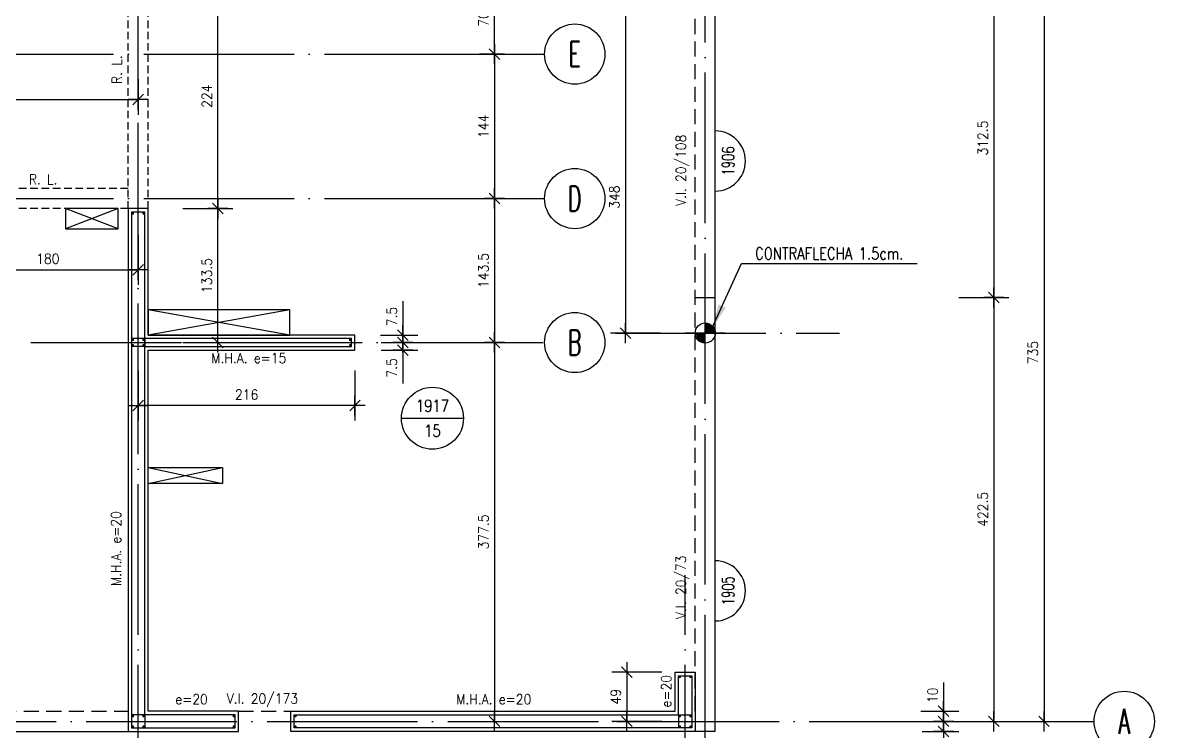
# Model space of a CAD drawing. Extents: x 2783 to 11950, y 3653 to 11429.
# Drawn here: x 6527 to 7655, y 4853 to 5559 of the extents above; entities that cross this region are included whole.
import ezdxf
from ezdxf.enums import TextEntityAlignment as Align

# ---------------------------------------------------------------- set-up
doc = ezdxf.new("R2010")
doc.units = 0
doc.header["$LTSCALE"] = 60
doc.header["$PDMODE"] = 1
for name, pattern in [('EJES', [3, 2.5, -0.25, 0, -0.25]), ('HIDDEN', [0.375, 0.25, -0.125]), ('HIDDEN2', [0.1875, 0.125, -0.0625])]:
    doc.linetypes.add(name, pattern=pattern)
doc.layers.get('0').update_dxf_attribs({"linetype": 'CONTINUOUS'})
doc.layers.get('DEFPOINTS').update_dxf_attribs({"linetype": 'CONTINUOUS'})
for name, color, linetype in [('COTAS', 3, 'CONTINUOUS'), ('CRUCES', 9, 'CONTINUOUS'), ('EJES', 1, 'EJES'), ('MALLA', 1, 'CONTINUOUS'), ('MUROS', 4, 'CONTINUOUS'), ('REFUERZOS', 3, 'HIDDEN2'), ('SHAFT', 1, 'CONTINUOUS'), ('TEXTO', 3, 'CONTINUOUS'), ('TEXTOS', 2, 'CONTINUOUS'), ('VIGAS', 2, 'CONTINUOUS')]:
    doc.layers.add(name, color=color, linetype=linetype)
doc.layers.add('RLA-LOSAS', color=3, linetype='CONTINUOUS', lineweight=9)
doc.styles.add('COTAS', font='romans.shx', dxfattribs={"width": 0.9})
doc.styles.add('ROMANS', font='romans.shx', dxfattribs={"width": 0.9, "height": 10})
doc.dimstyles.new('50', dxfattribs={"dimtxt": 10, "dimasz": 1, "dimexe": 15, "dimexo": 0, "dimgap": 6, "dimtad": 1, "dimdec": 8, "dimdsep": 46, "dimtxsty": 'COTAS', "dimblk": '$COTA$', "dimcen": 0.09, "dimdle": 10, "dimclrd": 256, "dimclre": 256, "dimclrt": 2, "dimadec": 0, "dimazin": 0, "dimtfac": 1, "dimtdec": 8, "dimtmove": 0, "dimatfit": 2, "dimfxl": 35, "dimfxlon": 1, "dimtolj": 1, "dimarcsym": 0})
doc.dimstyles.new('50$7', dxfattribs={"dimtxt": 10, "dimasz": 12, "dimexe": 15, "dimexo": 0, "dimgap": 6, "dimtad": 1, "dimdec": 8, "dimdsep": 46, "dimtxsty": 'COTAS', "dimblk": '$COTA$', "dimcen": 0.09, "dimdle": 10, "dimclrd": 256, "dimclre": 256, "dimclrt": 2, "dimadec": 0, "dimazin": 0, "dimtfac": 1, "dimtdec": 8, "dimtmove": 0, "dimatfit": 2, "dimfxl": 35, "dimfxlon": 1, "dimtolj": 1, "dimarcsym": 0})

# ---------------------------------------------------------------- blocks, each defined once
blk = doc.blocks.new('$EJE$')
at = {"color": 6}
blk.add_circle((0, 0), 30, dxfattribs=at)
at = {"color": 6, "style": 'COTAS', "width": 0.6}
blk.add_attdef('EJE', text='', height=25, dxfattribs=at).set_placement((0, 0), align=Align.MIDDLE)
blk = doc.blocks.new('$COTA$')
at = {"layer": 'COTAS'}
for p, q in [((0, -10), (0, 10)), ((5.303, 5.303), (-5.303, -5.303)), ((10, 0), (-10, 0))]:
    blk.add_line(p, q, dxfattribs=at)
blk = doc.blocks.new('*D27')
at = {"layer": 'COTAS', "lineweight": -2, "transparency": 16777216}
for p, q in [((7510, 5597.7), (7560, 5597.7)), ((7545, 5596.7), (7545, 4863.7)), ((7510, 4862.7), (7560, 4862.7))]:
    blk.add_line(p, q, dxfattribs=at)
at = {"layer": 'DEFPOINTS', "color": 0, "transparency": 16777216}
for p in [(7483.8, 5597.7), (7483.8, 4862.7), (7545, 4862.7)]:
    blk.add_point(p, dxfattribs=at)
at = {"layer": 'COTAS', "lineweight": -2, "transparency": 16777216}
for p, rotation in [((7545, 5597.7), 90), ((7545, 4862.7), 270)]:
    blk.add_blockref('$COTA$', p, dxfattribs=dict(at, rotation=rotation))
at = {"layer": 'COTAS', "color": 2, "transparency": 16777216, "insert": (7534, 5230.2), "char_height": 10, "attachment_point": 5, "rotation": 90, "style": 'COTAS'}
blk.add_mtext('\\A1;735', dxfattribs=at)
blk = doc.blocks.new('*D34')
at = {"layer": 'COTAS', "lineweight": -2, "transparency": 16777216}
for p, q in [((6642.5, 5212.4), (6642.5, 5162.4)), ((6858.5, 5212.4), (6858.5, 5162.4)), ((6857.5, 5177.4), (6643.5, 5177.4))]:
    blk.add_line(p, q, dxfattribs=at)
at = {"layer": 'DEFPOINTS', "color": 0, "transparency": 16777216}
for p in [(6642.5, 5232.7), (6858.5, 5232.7), (6642.5, 5177.4)]:
    blk.add_point(p, dxfattribs=at)
at = {"layer": 'COTAS', "lineweight": -2, "transparency": 16777216, "rotation": 180}
blk.add_blockref('$COTA$', (6642.5, 5177.4), dxfattribs=at)
at = {"layer": 'COTAS', "lineweight": -2, "transparency": 16777216}
blk.add_blockref('$COTA$', (6858.5, 5177.4), dxfattribs=at)
at = {"layer": 'COTAS', "color": 2, "transparency": 16777216, "insert": (6750.5, 5188.4), "char_height": 10, "attachment_point": 5, "style": 'COTAS'}
blk.add_mtext('\\A1;216', dxfattribs=at)
blk = doc.blocks.new('*D38')
at = {"layer": 'COTAS', "lineweight": -2, "transparency": 16777216}
for p, q in [((6686.9, 5373.7), (6736.9, 5373.7)), ((6721.9, 5241.2), (6721.9, 5372.7)), ((6686.9, 5240.2), (6736.9, 5240.2))]:
    blk.add_line(p, q, dxfattribs=at)
at = {"layer": 'DEFPOINTS', "color": 0, "transparency": 16777216}
for p in [(6674.4, 5373.7), (6721.9, 5373.7), (6671.9, 5240.2)]:
    blk.add_point(p, dxfattribs=at)
at = {"layer": 'COTAS', "lineweight": -2, "transparency": 16777216}
for p, rotation in [((6721.9, 5373.7), 90), ((6721.9, 5240.2), 270)]:
    blk.add_blockref('$COTA$', p, dxfattribs=dict(at, rotation=rotation))
at = {"layer": 'COTAS', "color": 2, "transparency": 16777216, "insert": (6710.9, 5307), "char_height": 10, "attachment_point": 5, "rotation": 90, "style": 'COTAS'}
blk.add_mtext('\\A1;133.5', dxfattribs=at)
blk = doc.blocks.new('*D39')
at = {"layer": 'COTAS', "lineweight": -2, "transparency": 16777216}
for p, q in [((6686.9, 5597.7), (6736.9, 5597.7)), ((6721.9, 5374.7), (6721.9, 5596.7)), ((6686.9, 5373.7), (6736.9, 5373.7))]:
    blk.add_line(p, q, dxfattribs=at)
at = {"layer": 'DEFPOINTS', "color": 0, "transparency": 16777216}
for p in [(6674.4, 5597.7), (6721.9, 5597.7), (6674.4, 5373.7)]:
    blk.add_point(p, dxfattribs=at)
at = {"layer": 'COTAS', "lineweight": -2, "transparency": 16777216}
for p, rotation in [((6721.9, 5597.7), 90), ((6721.9, 5373.7), 270)]:
    blk.add_blockref('$COTA$', p, dxfattribs=dict(at, rotation=rotation))
at = {"layer": 'COTAS', "color": 2, "transparency": 16777216, "insert": (6710.9, 5485.7), "char_height": 10, "attachment_point": 5, "rotation": 90, "style": 'COTAS'}
blk.add_mtext('\\A1;224', dxfattribs=at)
blk = doc.blocks.new('*D67')
at = {"layer": 'COTAS', "lineweight": -2, "transparency": 16777216}
for p, q in [((6742.5, 4543.7), (6742.5, 4493.7)), ((6794.5, 4543.7), (6794.5, 4493.7)), ((6743.5, 4508.7), (6793.5, 4508.7))]:
    blk.add_line(p, q, dxfattribs=at)
at = {"layer": 'DEFPOINTS', "color": 0, "transparency": 16777216}
for p in [(6742.5, 4852.7), (6794.5, 4852.7), (6794.5, 4508.7)]:
    blk.add_point(p, dxfattribs=at)
at = {"layer": 'COTAS', "lineweight": -2, "transparency": 16777216, "rotation": 180}
blk.add_blockref('$COTA$', (6742.5, 4508.7), dxfattribs=at)
at = {"layer": 'COTAS', "lineweight": -2, "transparency": 16777216}
blk.add_blockref('$COTA$', (6794.5, 4508.7), dxfattribs=at)
at = {"layer": 'COTAS', "color": 2, "transparency": 16777216, "insert": (6768.5, 4519.7), "char_height": 10, "attachment_point": 5, "style": 'COTAS'}
blk.add_mtext('\\A1;52', dxfattribs=at)
blk = doc.blocks.new('*D71')
at = {"layer": 'COTAS', "lineweight": -2, "transparency": 16777216}
for p, q in [((7164.3, 4911.7), (7114.3, 4911.7)), ((7129.3, 4910.7), (7129.3, 4863.7)), ((7164.3, 4862.7), (7114.3, 4862.7))]:
    blk.add_line(p, q, dxfattribs=at)
at = {"layer": 'DEFPOINTS', "color": 0, "transparency": 16777216}
for p in [(7187.5, 4911.7), (7129.3, 4862.7), (7187.5, 4862.7)]:
    blk.add_point(p, dxfattribs=at)
at = {"layer": 'COTAS', "lineweight": -2, "transparency": 16777216}
for p, rotation in [((7129.3, 4911.7), 90), ((7129.3, 4862.7), 270)]:
    blk.add_blockref('$COTA$', p, dxfattribs=dict(at, rotation=rotation))
at = {"layer": 'COTAS', "color": 2, "transparency": 16777216, "insert": (7118.3, 4887.2), "char_height": 10, "attachment_point": 5, "rotation": 90, "style": 'COTAS'}
blk.add_mtext('\\A1;49', dxfattribs=at)
blk = doc.blocks.new('*D75')
at = {"layer": 'COTAS', "lineweight": -2, "transparency": 16777216}
for p, q in [((7460, 5597.7), (7510, 5597.7)), ((7495, 5596.7), (7495, 5286.2)), ((7460, 5285.2), (7510, 5285.2))]:
    blk.add_line(p, q, dxfattribs=at)
at = {"layer": 'DEFPOINTS', "color": 0, "transparency": 16777216}
for p in [(7337.5, 5597.7), (7337.5, 5285.2), (7495, 5285.2)]:
    blk.add_point(p, dxfattribs=at)
at = {"layer": 'COTAS', "lineweight": -2, "transparency": 16777216}
for p, rotation in [((7495, 5597.7), 90), ((7495, 5285.2), 270)]:
    blk.add_blockref('$COTA$', p, dxfattribs=dict(at, rotation=rotation))
at = {"layer": 'COTAS', "color": 2, "transparency": 16777216, "insert": (7484, 5444), "char_height": 10, "attachment_point": 5, "rotation": 90, "style": 'COTAS'}
blk.add_mtext('\\A1;312.5', dxfattribs=at)
blk = doc.blocks.new('*D76')
at = {"layer": 'COTAS', "lineweight": -2, "transparency": 16777216}
for p, q in [((7460, 5285.2), (7510, 5285.2)), ((7495, 5284.2), (7495, 4863.7)), ((7460, 4862.7), (7510, 4862.7))]:
    blk.add_line(p, q, dxfattribs=at)
at = {"layer": 'DEFPOINTS', "color": 0, "transparency": 16777216}
for p in [(7337.5, 5285.2), (7337.5, 4862.7), (7495, 4862.7)]:
    blk.add_point(p, dxfattribs=at)
at = {"layer": 'COTAS', "lineweight": -2, "transparency": 16777216}
for p, rotation in [((7495, 5285.2), 90), ((7495, 4862.7), 270)]:
    blk.add_blockref('$COTA$', p, dxfattribs=dict(at, rotation=rotation))
at = {"layer": 'COTAS', "color": 2, "transparency": 16777216, "insert": (7484, 5074), "char_height": 10, "attachment_point": 5, "rotation": 90, "style": 'COTAS'}
blk.add_mtext('\\A1;422.5', dxfattribs=at)
blk = doc.blocks.new('*D93')
at = {"layer": 'COTAS', "lineweight": -2, "transparency": 16777216}
for p, q in [((6884.7, 5240.2), (6921.2, 5240.2)), ((6884.7, 5232.7), (6921.2, 5232.7)), ((6906.2, 5241.2), (6906.2, 5242.2)), ((6906.2, 5240.2), (6906.2, 5232.7)), ((6906.2, 5231.7), (6906.2, 5199.5))]:
    blk.add_line(p, q, dxfattribs=at)
at = {"layer": 'DEFPOINTS', "color": 0, "transparency": 16777216}
for p in [(6884.7, 5240.2), (6884.7, 5232.7), (6906.2, 5240.2)]:
    blk.add_point(p, dxfattribs=at)
at = {"layer": 'COTAS', "lineweight": -2, "transparency": 16777216}
for p, rotation in [((6906.2, 5240.2), 270), ((6906.2, 5232.7), 90)]:
    blk.add_blockref('$COTA$', p, dxfattribs=dict(at, rotation=rotation))
at = {"layer": 'COTAS', "color": 2, "transparency": 16777216, "insert": (6895.2, 5214.9), "char_height": 10, "attachment_point": 5, "rotation": 90, "style": 'COTAS'}
blk.add_mtext('\\A1;7.5', dxfattribs=at)
blk = doc.blocks.new('*D94')
at = {"layer": 'COTAS', "lineweight": -2, "transparency": 16777216}
for p, q in [((6906.2, 5281.5), (6906.2, 5247.7)), ((6883.9, 5247.7), (6921.2, 5247.7)), ((6906.2, 5248.7), (6906.2, 5249.7)), ((6906.2, 5240.2), (6906.2, 5247.7)), ((6906.2, 5240.2), (6906.2, 5247.7)), ((6884.7, 5240.2), (6921.2, 5240.2)), ((6906.2, 5239.2), (6906.2, 5238.2))]:
    blk.add_line(p, q, dxfattribs=at)
at = {"layer": 'DEFPOINTS', "color": 0, "transparency": 16777216}
for p in [(6883.9, 5247.7), (6906.2, 5247.7), (6884.7, 5240.2)]:
    blk.add_point(p, dxfattribs=at)
at = {"layer": 'COTAS', "lineweight": -2, "transparency": 16777216}
for p, rotation in [((6906.2, 5247.7), 270), ((6906.2, 5240.2), 90)]:
    blk.add_blockref('$COTA$', p, dxfattribs=dict(at, rotation=rotation))
at = {"layer": 'COTAS', "color": 2, "transparency": 16777216, "insert": (6895.2, 5266.1), "char_height": 10, "attachment_point": 5, "rotation": 90, "style": 'COTAS'}
blk.add_mtext('\\A1;7.5', dxfattribs=at)
blk = doc.blocks.new('*D103')
at = {"layer": 'COTAS', "lineweight": -2, "transparency": 16777216}
for p, q in [((7423.5, 4862.7), (7460, 4862.7)), ((7445, 4863.7), (7445, 4864.7)), ((7445, 4862.7), (7445, 4852.7)), ((7423.5, 4852.7), (7460, 4852.7)), ((7445, 4851.7), (7445, 4824.8))]:
    blk.add_line(p, q, dxfattribs=at)
at = {"layer": 'DEFPOINTS', "color": 0, "transparency": 16777216}
for p in [(7423.5, 4862.7), (7445, 4862.7), (7423.5, 4852.7)]:
    blk.add_point(p, dxfattribs=at)
at = {"layer": 'COTAS', "lineweight": -2, "transparency": 16777216}
for p, rotation in [((7445, 4862.7), 270), ((7445, 4852.7), 90)]:
    blk.add_blockref('$COTA$', p, dxfattribs=dict(at, rotation=rotation))
at = {"layer": 'COTAS', "color": 2, "transparency": 16777216, "insert": (7434, 4837.4), "char_height": 10, "attachment_point": 5, "rotation": 90, "style": 'COTAS'}
blk.add_mtext('\\A1;10', dxfattribs=at)
blk = doc.blocks.new('*D104')
at = {"layer": 'COTAS', "lineweight": -2, "transparency": 16777216}
for p, q in [((7445, 4901.3), (7445, 4872.7)), ((7422.4, 4872.7), (7460, 4872.7)), ((7445, 4873.7), (7445, 4874.7)), ((7445, 4862.7), (7445, 4872.7)), ((7445, 4862.7), (7445, 4872.7)), ((7423.5, 4862.7), (7460, 4862.7)), ((7445, 4861.7), (7445, 4860.7))]:
    blk.add_line(p, q, dxfattribs=at)
at = {"layer": 'DEFPOINTS', "color": 0, "transparency": 16777216}
for p in [(7422.4, 4872.7), (7445, 4872.7), (7423.5, 4862.7)]:
    blk.add_point(p, dxfattribs=at)
at = {"layer": 'COTAS', "lineweight": -2, "transparency": 16777216}
for p, rotation in [((7445, 4872.7), 270), ((7445, 4862.7), 90)]:
    blk.add_blockref('$COTA$', p, dxfattribs=dict(at, rotation=rotation))
at = {"layer": 'COTAS', "color": 2, "transparency": 16777216, "insert": (7434, 4888.6), "char_height": 10, "attachment_point": 5, "rotation": 90, "style": 'COTAS'}
blk.add_mtext('\\A1;10', dxfattribs=at)
blk = doc.blocks.new('*D120')
at = {"layer": 'COTAS', "lineweight": -2, "transparency": 16777216}
for p, q in [((6462.5, 5347.7), (6462.5, 5297.7)), ((6642.5, 5347.7), (6642.5, 5297.7)), ((6463.5, 5312.7), (6641.5, 5312.7))]:
    blk.add_line(p, q, dxfattribs=at)
at = {"layer": 'DEFPOINTS', "color": 0, "transparency": 16777216}
for p in [(6462.5, 5347.7), (6642.5, 5347.7), (6642.5, 5312.7)]:
    blk.add_point(p, dxfattribs=at)
at = {"layer": 'COTAS', "lineweight": -2, "transparency": 16777216, "rotation": 180}
blk.add_blockref('$COTA$', (6462.5, 5312.7), dxfattribs=at)
at = {"layer": 'COTAS', "lineweight": -2, "transparency": 16777216}
blk.add_blockref('$COTA$', (6642.5, 5312.7), dxfattribs=at)
at = {"layer": 'COTAS', "color": 2, "transparency": 16777216, "insert": (6552.5, 5323.7), "char_height": 10, "attachment_point": 5, "style": 'COTAS'}
blk.add_mtext('\\A1;180', dxfattribs=at)
blk = doc.blocks.new('*D122')
at = {"layer": 'COTAS', "lineweight": -2, "transparency": 16777216}
for p, q in [((6317.5, 5502.7), (6317.5, 5467.3)), ((6642.5, 5502.7), (6642.5, 5467.3)), ((6318.5, 5482.3), (6641.5, 5482.3))]:
    blk.add_line(p, q, dxfattribs=at)
at = {"layer": 'DEFPOINTS', "color": 0, "transparency": 16777216}
for p in [(6317.5, 5502.7), (6642.5, 5502.7), (6642.5, 5482.3)]:
    blk.add_point(p, dxfattribs=at)
at = {"layer": 'COTAS', "lineweight": -2, "transparency": 16777216, "rotation": 180}
blk.add_blockref('$COTA$', (6317.5, 5482.3), dxfattribs=at)
at = {"layer": 'COTAS', "lineweight": -2, "transparency": 16777216}
blk.add_blockref('$COTA$', (6642.5, 5482.3), dxfattribs=at)
at = {"layer": 'COTAS', "color": 2, "transparency": 16777216, "insert": (6480, 5493.3), "char_height": 10, "attachment_point": 5, "style": 'COTAS'}
blk.add_mtext('\\A1;325', dxfattribs=at)
blk = doc.blocks.new('*D139')
at = {"layer": 'COTAS', "lineweight": -2, "transparency": 16777216}
for p, q in [((6997.5, 5597.7), (6982.5, 5597.7)), ((6997.5, 5528.7), (6997.5, 5596.7)), ((6997.5, 5527.7), (6982.5, 5527.7))]:
    blk.add_line(p, q, dxfattribs=at)
at = {"layer": 'DEFPOINTS', "color": 0, "transparency": 16777216}
for p in [(6997.5, 5597.7), (6997.5, 5597.7), (6997.5, 5527.7)]:
    blk.add_point(p, dxfattribs=at)
at = {"layer": 'COTAS', "lineweight": -2, "transparency": 16777216}
for p, rotation in [((6997.5, 5597.7), 90), ((6997.5, 5527.7), 270)]:
    blk.add_blockref('$COTA$', p, dxfattribs=dict(at, rotation=rotation))
at = {"layer": 'COTAS', "color": 2, "transparency": 16777216, "insert": (6986.5, 5562.7), "char_height": 10, "attachment_point": 5, "rotation": 90, "style": 'COTAS'}
blk.add_mtext('\\A1;70', dxfattribs=at)
blk = doc.blocks.new('*D143')
at = {"layer": 'COTAS', "lineweight": -2, "transparency": 16777216}
for p, q in [((6962.5, 5527.7), (7012.5, 5527.7)), ((6997.5, 5526.7), (6997.5, 5384.7)), ((6962.5, 5383.7), (7012.5, 5383.7))]:
    blk.add_line(p, q, dxfattribs=at)
at = {"layer": 'DEFPOINTS', "color": 0, "transparency": 16777216}
for p in [(6936.3, 5527.7), (6936.3, 5383.7), (6997.5, 5383.7)]:
    blk.add_point(p, dxfattribs=at)
at = {"layer": 'COTAS', "lineweight": -2, "transparency": 16777216}
for p, rotation in [((6997.5, 5527.7), 90), ((6997.5, 5383.7), 270)]:
    blk.add_blockref('$COTA$', p, dxfattribs=dict(at, rotation=rotation))
at = {"layer": 'COTAS', "color": 2, "transparency": 16777216, "insert": (6986.5, 5455.7), "char_height": 10, "attachment_point": 5, "rotation": 90, "style": 'COTAS'}
blk.add_mtext('\\A1;144', dxfattribs=at)
blk = doc.blocks.new('*D144')
at = {"layer": 'COTAS', "lineweight": -2, "transparency": 16777216}
for p, q in [((6962.5, 5383.7), (7012.5, 5383.7)), ((6997.5, 5382.7), (6997.5, 5241.2)), ((6962.5, 5240.2), (7012.5, 5240.2))]:
    blk.add_line(p, q, dxfattribs=at)
at = {"layer": 'DEFPOINTS', "color": 0, "transparency": 16777216}
for p in [(6936.3, 5383.7), (6936.3, 5240.2), (6997.5, 5240.2)]:
    blk.add_point(p, dxfattribs=at)
at = {"layer": 'COTAS', "lineweight": -2, "transparency": 16777216}
for p, rotation in [((6997.5, 5383.7), 90), ((6997.5, 5240.2), 270)]:
    blk.add_blockref('$COTA$', p, dxfattribs=dict(at, rotation=rotation))
at = {"layer": 'COTAS', "color": 2, "transparency": 16777216, "insert": (6986.5, 5312), "char_height": 10, "attachment_point": 5, "rotation": 90, "style": 'COTAS'}
blk.add_mtext('\\A1;143.5', dxfattribs=at)
blk = doc.blocks.new('*D145')
at = {"layer": 'COTAS', "lineweight": -2, "transparency": 16777216}
for p, q in [((6962.5, 5240.2), (7012.5, 5240.2)), ((6997.5, 5239.2), (6997.5, 4863.7)), ((6962.5, 4862.7), (7012.5, 4862.7))]:
    blk.add_line(p, q, dxfattribs=at)
at = {"layer": 'DEFPOINTS', "color": 0, "transparency": 16777216}
for p in [(6936.3, 5240.2), (6936.3, 4862.7), (6997.5, 4862.7)]:
    blk.add_point(p, dxfattribs=at)
at = {"layer": 'COTAS', "lineweight": -2, "transparency": 16777216}
for p, rotation in [((6997.5, 5240.2), 90), ((6997.5, 4862.7), 270)]:
    blk.add_blockref('$COTA$', p, dxfattribs=dict(at, rotation=rotation))
at = {"layer": 'COTAS', "color": 2, "transparency": 16777216, "insert": (6986.5, 5051.5), "char_height": 10, "attachment_point": 5, "rotation": 90, "style": 'COTAS'}
blk.add_mtext('\\A1;377.5', dxfattribs=at)
blk = doc.blocks.new('LOSA')
at = {"color": 6, "linetype": 'Continuous'}
blk.add_line((-30.9, 0), (30.9, 0), dxfattribs=at)
at = {"color": 3, "linetype": 'Continuous'}
blk.add_circle((0, 0), 30.9, dxfattribs=at)
at = {"color": 2, "style": 'COTAS', "width": 0.8}
for tag, p in [('NUMERO', (0, 12.5)), ('E', (0, -12.5))]:
    blk.add_attdef(tag, text='', height=12, dxfattribs=at).set_placement(p, align=Align.MIDDLE)
at = {"layer": 'RLA-LOSAS', "style": 'COTAS', "flags": 1}
blk.add_attdef('DIRVER', text='', height=8.09, rotation=90, dxfattribs=at).set_placement((-30.5, 40), align=Align.MIDDLE)
at = {"layer": 'RLA-LOSAS', "linetype": 'ByBlock', "style": 'COTAS', "flags": 1}
blk.add_attdef('CUAVER', text='', height=8.09, rotation=90, dxfattribs=at).set_placement((-49.7, -4.9), align=Align.MIDDLE)
at = {"layer": 'RLA-LOSAS', "style": 'COTAS', "flags": 1}
blk.add_attdef('DIRHOR', text='', height=8.09, dxfattribs=at).set_placement((37.9, -29.3), align=Align.MIDDLE)
at = {"layer": 'RLA-LOSAS', "linetype": 'ByBlock', "style": 'COTAS', "flags": 1}
blk.add_attdef('CUAHOR', text='', height=8.09, dxfattribs=at).set_placement((-9.4, -47.7), align=Align.MIDDLE)
at = {"layer": 'RLA-LOSAS', "style": 'COTAS', "width": 0.7, "flags": 1}
blk.add_attdef('CONTRAFLECHA', text='', height=10, dxfattribs=at).set_placement((0, -67.5), align=Align.MIDDLE)
blk = doc.blocks.new('$VIGA$')
at = {"color": 2}
blk.add_arc((0, 0), 30, 180, 0, dxfattribs=at)
at = {"color": 3, "style": 'COTAS', "width": 0.7}
blk.add_attdef('NUMERO', text='', height=12, rotation=360, dxfattribs=at).set_placement((0.1, -12.8), align=Align.MIDDLE)
blk = doc.blocks.new('*U189')
at = {"layer": 'TEXTO', "linetype": 'Continuous'}
for points in [[(-0.1, 0), (0, 0), (-0.071, 0.071)], [(0, 0.1), (-0.071, 0.071), (0, 0)], [(0.1, 0), (0, 0), (0.071, -0.071)], [(0, -0.1), (0.071, -0.071), (0, 0)]]:
    blk.add_solid(points, dxfattribs=at)
blk = doc.blocks.new('PUNTO')
at = {"layer": 'TEXTO', "color": 3, "linetype": 'Continuous'}
for p, q in [((0, -0.2), (0, 0.2)), ((-0.2, 0), (0.2, 0))]:
    blk.add_line(p, q, dxfattribs=at)
blk.add_circle((0, 0), 0.1, dxfattribs=at)
blk.add_blockref('*U189', (0, 0), dxfattribs=at)
blk = doc.blocks.new('*D210')
at = {"layer": 'COTAS', "lineweight": -2, "transparency": 16777216}
for p, q in [((7163, 5597.7), (7113, 5597.7)), ((7128, 5596.7), (7128, 5250.7)), ((7163, 5249.7), (7113, 5249.7))]:
    blk.add_line(p, q, dxfattribs=at)
at = {"layer": 'DEFPOINTS', "color": 0, "transparency": 16777216}
for p in [(7246.8, 5597.7), (7128, 5249.7), (7254.2, 5249.7)]:
    blk.add_point(p, dxfattribs=at)
at = {"layer": 'COTAS', "lineweight": -2, "transparency": 16777216}
for p, rotation in [((7128, 5597.7), 90), ((7128, 5249.7), 270)]:
    blk.add_blockref('$COTA$', p, dxfattribs=dict(at, rotation=rotation))
at = {"layer": 'COTAS', "color": 2, "transparency": 16777216, "insert": (7117, 5385.2), "char_height": 10, "attachment_point": 5, "rotation": 90, "style": 'COTAS'}
blk.add_mtext('\\A1;348', dxfattribs=at)

msp = doc.modelspace()

# ---------------------------------------------------------------- linework, layer by layer
at = {"layer": 'CRUCES'}
for p, q in [((6622.45585631, 5353.70691493), (6569.95585631, 5373.70691493)), ((6622.45585631, 5373.70691493), (6569.95585631, 5353.70691493)), ((6793.45585631, 5247.70691493), (6652.45585631, 5272.70691493)), ((6793.45585631, 5272.70691493), (6652.45585631, 5247.70691493)), ((6652.45585631, 5099.70691493), (6726.45585631, 5115.70691493)), ((6652.45585631, 5115.70691493), (6726.45585631, 5099.70691493))]:
    msp.add_line(p, q, dxfattribs=at)
at = {"layer": 'EJES'}
for points in [[(6642.45585631, 4408.70691493), (6642.45585631, 6873.70691493)], [(7207.45585631, 4458.70691493), (7207.45585631, 6823.70691493)], [(3946.45585631, 5527.70691493), (7047.45585631, 5527.70691493)], [(3946.45585631, 5383.70691493), (7047.45585631, 5383.70691493)], [(7117.98086345, 5249.70691493), (7341.32644156, 5249.70691493)], [(6535.49981843, 5240.20691493), (7047.45585631, 5240.20691493)], [(7187.45585631, 4408.70691493), (7187.45585631, 5008.37674686)], [(3348.95585631, 4862.70691493), (7594.95585631, 4862.70691493)]]:
    msp.add_lwpolyline(points, dxfattribs=at)
at = {"layer": 'MALLA'}
for p, q in [((6648.95585631, 5244.20691493), (6635.95585631, 5244.20691493)), ((6648.95585631, 5236.20691493), (6648.95585631, 5244.20691493)), ((6648.95585631, 5244.20691493), (6648.95585631, 5236.20691493)), ((6648.95585631, 5236.20691493), (6635.95585631, 5236.20691493)), ((6648.95585631, 4869.20691493), (6635.95585631, 4869.20691493)), ((6648.95585631, 4869.20691493), (6648.95585631, 4856.20691493)), ((7180.95585631, 4869.20691493), (7180.95585631, 4856.20691493)), ((7180.95585631, 4869.20691493), (7193.95585631, 4869.20691493))]:
    msp.add_line(p, q, dxfattribs=at)
for points in [[(6648.95585631, 5236.20691493), (6854.95585631, 5236.20691493), (6854.95585631, 5244.20691493), (6648.95585631, 5244.20691493), (6648.95585631, 5370.20691493), (6635.95585631, 5370.20691493), (6635.95585631, 4856.20691493), (6738.95585631, 4856.20691493), (6738.95585631, 4869.20691493), (6648.95585631, 4869.20691493)], [(7193.95585631, 4908.20691493), (7193.95585631, 4856.20691493), (6797.95585631, 4856.20691493), (6797.95585631, 4869.20691493), (7180.95585631, 4869.20691493), (7180.95585631, 4908.20691493)]]:
    msp.add_lwpolyline(points, close=True, dxfattribs=at)
for points in [[(6636.58085631, 5368.95691493, 1.25, 1.25, -1), (6637.83085631, 5368.95691493, 1.25, 1.25, -1)], [(6647.08085631, 5368.95691493, 1.25, 1.25, -1), (6648.33085631, 5368.95691493, 1.25, 1.25, -1)], [(6636.58085631, 5242.95691493, 1.25, 1.25, -1), (6637.83085631, 5242.95691493, 1.25, 1.25, -1)], [(6647.08085631, 5242.95691493, 1.25, 1.25, -1), (6648.33085631, 5242.95691493, 1.25, 1.25, -1)], [(6647.08085631, 5242.95691493, 1.25, 1.25, -1), (6648.33085631, 5242.95691493, 1.25, 1.25, -1)], [(6853.08085631, 5242.95691493, 1.25, 1.25, -1), (6854.33085631, 5242.95691493, 1.25, 1.25, -1)], [(6636.58085631, 5237.45691493, 1.25, 1.25, -1), (6637.83085631, 5237.45691493, 1.25, 1.25, -1)], [(6647.08085631, 5237.45691493, 1.25, 1.25, -1), (6648.33085631, 5237.45691493, 1.25, 1.25, -1)], [(6647.08085631, 5237.45691493, 1.25, 1.25, -1), (6648.33085631, 5237.45691493, 1.25, 1.25, -1)], [(6853.08085631, 5237.45691493, 1.25, 1.25, -1), (6854.33085631, 5237.45691493, 1.25, 1.25, -1)], [(7181.58085631, 4906.95691493, 1.25, 1.25, -1), (7182.83085631, 4906.95691493, 1.25, 1.25, -1)], [(7192.08085631, 4906.95691493, 1.25, 1.25, -1), (7193.33085631, 4906.95691493, 1.25, 1.25, -1)], [(6636.58085631, 4867.95691493, 1.25, 1.25, -1), (6637.83085631, 4867.95691493, 1.25, 1.25, -1)], [(6647.08085631, 4867.95691493, 1.25, 1.25, -1), (6648.33085631, 4867.95691493, 1.25, 1.25, -1)], [(6737.08085631, 4867.95691493, 1.25, 1.25, -1), (6738.33085631, 4867.95691493, 1.25, 1.25, -1)], [(6798.58085631, 4867.95691493, 1.25, 1.25, -1), (6799.83085631, 4867.95691493, 1.25, 1.25, -1)], [(7181.58085631, 4867.95691493, 1.25, 1.25, -1), (7182.83085631, 4867.95691493, 1.25, 1.25, -1)], [(7192.08085631, 4867.95691493, 1.25, 1.25, -1), (7193.33085631, 4867.95691493, 1.25, 1.25, -1)], [(6636.58085631, 4857.45691493, 1.25, 1.25, -1), (6637.83085631, 4857.45691493, 1.25, 1.25, -1)], [(6647.08085631, 4857.45691493, 1.25, 1.25, -1), (6648.33085631, 4857.45691493, 1.25, 1.25, -1)], [(6737.08085631, 4857.45691493, 1.25, 1.25, -1), (6738.33085631, 4857.45691493, 1.25, 1.25, -1)], [(6798.58085631, 4857.45691493, 1.25, 1.25, -1), (6799.83085631, 4857.45691493, 1.25, 1.25, -1)], [(7181.58085631, 4857.45691493, 1.25, 1.25, -1), (7182.83085631, 4857.45691493, 1.25, 1.25, -1)], [(7192.08085631, 4857.45691493, 1.25, 1.25, -1), (7193.33085631, 4857.45691493, 1.25, 1.25, -1)]]:
    msp.add_lwpolyline(points, format="xyseb", close=True, dxfattribs=at)
at = {"layer": 'MUROS'}
for points in [[(6652.45585631, 5232.70691493), (6858.45585631, 5232.70691493), (6858.45585631, 5247.70691493), (6652.45585631, 5247.70691493), (6652.45585631, 5373.70691493), (6632.45585631, 5373.70691493), (6632.45585631, 4852.70691493), (6742.45585631, 4852.70691493), (6742.45585631, 4872.70691493), (6652.45585631, 4872.70691493)], [(7197.45585631, 4911.70691493), (7197.45585631, 4852.70691493), (6794.45585631, 4852.70691493), (6794.45585631, 4872.70691493), (7177.45585631, 4872.70691493), (7177.45585631, 4911.70691493)]]:
    msp.add_lwpolyline(points, close=True, dxfattribs=at)
at = {"layer": 'REFUERZOS'}
for p, q in [((6632.45585631, 5373.70691493), (6632.45585631, 5587.70691493)), ((6652.45585631, 5373.70691493), (6652.45585631, 5587.70691493)), ((6632.45585631, 5393.70691493), (6462.45585631, 5393.70691493)), ((6632.45585631, 5373.70691493), (6462.45585631, 5373.70691493))]:
    msp.add_line(p, q, dxfattribs=at)
at = {"layer": 'SHAFT'}
for points in [[(6569.95585631, 5353.70691493), (6622.45585631, 5353.70691493), (6622.45585631, 5373.70691493), (6569.95585631, 5373.70691493)], [(6652.45585631, 5247.70691493), (6793.45585631, 5247.70691493), (6793.45585631, 5272.70691493), (6652.45585631, 5272.70691493)], [(6652.45585631, 5115.70691493), (6726.45585631, 5115.70691493), (6726.45585631, 5099.70691493), (6652.45585631, 5099.70691493)]]:
    msp.add_lwpolyline(points, close=True, dxfattribs=at)
at = {"layer": 'VIGAS'}
for p, q in [((7217.45585631, 4852.70691493), (7217.45585631, 6428.70691493)), ((7197.45585631, 5285.20691493), (7217.45585631, 5285.20691493)), ((6078.45585631, 4852.70691493), (6632.45585631, 4852.70691493)), ((7217.45585631, 4852.70691493), (7197.45585631, 4852.70691493))]:
    msp.add_line(p, q, dxfattribs=at)
at = {"layer": 'VIGAS', "linetype": 'HIDDEN'}
for p, q in [((7197.45585631, 4872.70691493), (7197.45585631, 6408.70691493)), ((6078.45585631, 4872.70691493), (6632.45585631, 4872.70691493)), ((6742.45585631, 4872.70691493), (6794.45585631, 4872.70691493))]:
    msp.add_line(p, q, dxfattribs=at)

# ---------------------------------------------------------------- block references
for name, p, values in [('$EJE$', (7077.45585631, 5527.70691493), {'EJE': 'E'}), ('$EJE$', (7077.45585631, 5383.70691493), {'EJE': 'D'}), ('$EJE$', (7077.45585631, 5240.20691493), {'EJE': 'B'}), ('LOSA', (6935.64830385, 5164.75788806), {'NUMERO': '1917', 'E': '15'}), ('$EJE$', (7624.95585631, 4862.70691493), {'EJE': 'A'})]:
    msp.add_blockref(name, p).add_auto_attribs(values)
at = {"rotation": 90}
for p, values in [((7217.45585631, 5421.13747882), {'NUMERO': '1906'}), ((7217.45585631, 4992.76045306), {'NUMERO': '1905'})]:
    msp.add_blockref('$VIGA$', p, dxfattribs=at).add_auto_attribs(values)
at = {"layer": 'TEXTO', "color": 3, "xscale": 100, "yscale": 100, "zscale": 100, "rotation": 90}
msp.add_blockref('PUNTO', (7207.45585631, 5249.70691493), dxfattribs=at)

# ---------------------------------------------------------------- texts
at = {"layer": 'TEXTOS', "style": 'ROMANS', "width": 0.9}
for s, p in [('R. L.', (6621.17224567, 5512.14151676)), ('V.I. 20/108', (7183.93267001, 5411.84993882)), ('M.H.A. e=20', (6620.42930284, 5034.79921315)), ('V.I. 20/73', (7183.93267001, 4996.22081503)), ('e=20', (7168.59179749, 4892.6979274))]:
    msp.add_text(s, height=10, rotation=90, dxfattribs=at).set_placement(p, align=Align.MIDDLE)
at = {"layer": 'TEXTOS', "style": 'ROMANS'}
for s, height, width, p in [('R. L.', 10, 0.9, (6547.7743298, 5402.76978712)), ('CONTRAFLECHA 1.5cm.', 12, 0.8, (7331.0021685, 5329.00540962)), ('M.H.A. e=15', 10, 0.9, (6752.66160336, 5224.76967712)), ('e=20', 10, 0.9, (6695.59896347, 4884.70691493)), ('V.I. 20/173', 10, 0.9, (6766.21365005, 4884.70691493)), ('M.H.A. e=20', 10, 0.9, (6996.70585631, 4884.70691493))]:
    msp.add_text(s, height=height, dxfattribs=dict(at, width=width)).set_placement(p, align=Align.MIDDLE)

# ---------------------------------------------------------------- dimensions: what is measured, and where the dimension line sits
at = {"layer": 'COTAS'}
for base, p1, p2, picture, middle in [((6721.9478095153, 5597.7069149326), (6674.3807487176, 5373.7069149326), (6674.3807487176, 5597.7069149326), '*D39', (6710.9478095153, 5485.7069149326)), ((7494.9558563143, 4862.7069149326), (7337.4558563143, 5285.2069149326), (7337.4558563143, 4862.7069149326), '*D76', (7483.9558563143, 5073.9569149326))]:
    dim = msp.add_linear_dim(base=base, p1=p1, p2=p2, angle=90, dimstyle='50', override={"dimtmove": 1}, dxfattribs=at)
    dim.commit()
    dim.dimension.update_dxf_attribs({"geometry": picture, "text_midpoint": middle})
for base, p1, p2, picture, middle in [((6997.4558563143, 5597.7069149326), (6997.4558563143, 5527.7069149326), (6997.4558563143, 5597.7069149326), '*D139', (6986.4558563143, 5562.7069149326)), ((6721.9478095153, 5373.7069149326), (6671.8807487176, 5240.2069149326), (6674.3807487176, 5373.7069149326), '*D38', (6710.9478095153, 5306.9569149326)), ((7129.2808131513, 4862.7069149326), (7187.4558563143, 4911.7069149326), (7187.4558563143, 4862.7069149326), '*D71', (7118.2808131513, 4887.2069149326))]:
    dim = msp.add_linear_dim(base=base, p1=p1, p2=p2, angle=90, dimstyle='50', dxfattribs=at)
    dim.commit()
    dim.dimension.update_dxf_attribs({"geometry": picture, "text_midpoint": middle})
for base, p1, p2, picture, middle in [((7127.9808634526, 5249.7069149326), (7246.7888079902, 5597.7069149326), (7254.2337910134, 5249.7069149326), '*D210', (7127.9808634526, 5385.2069149326)), ((7494.9558563143, 5285.2069149326), (7337.4558563143, 5597.7069149326), (7337.4558563143, 5285.2069149326), '*D75', (7494.9558563143, 5443.9569149326)), ((6906.1807722222, 5247.7069149326), (6884.7242736805, 5240.2069149326), (6883.9096011385, 5247.7069149326), '*D94', (6906.1807722222, 5266.1098711581)), ((7444.9558563143, 4872.7069149326), (7423.4993577727, 4862.7069149326), (7422.4131277166, 4872.7069149326), '*D104', (7444.9558563143, 4888.6098711581))]:
    dim = msp.add_linear_dim(base=base, p1=p1, p2=p2, angle=90, dimstyle='50', override={"dimtmove": 1}, dxfattribs=at)
    dim.commit()
    dim.dimension.update_dxf_attribs({"geometry": picture, "text_midpoint": middle, "dimtype": 160})
for p1, p2, picture, middle in [((7483.8050639994, 5597.7069149326), (7483.8050639994, 4862.7069149326), '*D27', (7533.9558563143, 5230.2069149326)), ((6936.3050639994, 5527.7069149326), (6936.3050639994, 5383.7069149326), '*D143', (6986.4558563143, 5455.7069149326)), ((6936.3050639994, 5383.7069149326), (6936.3050639994, 5240.2069149326), '*D144', (6986.4558563143, 5311.9569149326)), ((6936.3050639994, 5240.2069149326), (6936.3050639994, 4862.7069149326), '*D145', (6986.4558563143, 5051.4569149326))]:
    dim = msp.add_aligned_dim(p1=p1, p2=p2, distance=61.150792315, dimstyle='50', dxfattribs=at)
    dim.commit()
    dim.dimension.update_dxf_attribs({"geometry": picture, "text_midpoint": middle})
for base, p1, p2, picture, middle in [((6642.4558563143, 5482.3140779165), (6317.4558563143, 5502.6974964591), (6642.4558563143, 5502.6974964591), '*D122', (6479.9558563143, 5493.3140779165)), ((6642.4558563143, 5312.6611446475), (6462.4558563143, 5347.6611446475), (6642.4558563143, 5347.6611446475), '*D120', (6552.4558563143, 5323.6611446475)), ((6642.4558563143, 5177.3720471538), (6858.4558563143, 5232.7069149326), (6642.4558563143, 5232.7069149326), '*D34', (6750.4558563143, 5188.3720471538))]:
    dim = msp.add_linear_dim(base=base, p1=p1, p2=p2, dimstyle='50', dxfattribs=at)
    dim.commit()
    dim.dimension.update_dxf_attribs({"geometry": picture, "text_midpoint": middle})
for base, p1, p2, picture, middle in [((6906.1807722222, 5240.2069149326), (6884.7242736805, 5232.7069149326), (6884.7242736805, 5240.2069149326), '*D93', (6906.1807722222, 5214.9441754969)), ((7444.9558563143, 4862.7069149326), (7423.4993577727, 4852.7069149326), (7423.4993577727, 4862.7069149326), '*D103', (7444.9558563143, 4837.4441754969))]:
    dim = msp.add_linear_dim(base=base, p1=p1, p2=p2, angle=90, dimstyle='50', dxfattribs=at)
    dim.commit()
    dim.dimension.update_dxf_attribs({"geometry": picture, "text_midpoint": middle, "dimtype": 160})
dim = msp.add_linear_dim(base=(6794.4558563143, 4508.7069149326), p1=(6742.4558563143, 4852.7069149326), p2=(6794.4558563143, 4852.7069149324), dimstyle='50', override={"dimtmove": 1}, dxfattribs=at)
dim.commit()
dim.dimension.update_dxf_attribs({"geometry": '*D67', "text_midpoint": (6768.4558563143, 4519.7069149326)})

# ---------------------------------------------------------------- leaders
msp.add_leader([(7214.52692413, 5254.79620902), (7243.65625519, 5319.0339139), (7418.71347253, 5319.0339139)], dimstyle='50$7', override={"dimasz": 24, "dimtad": 0}, dxfattribs=at)

doc.saveas('drawing.dxf')
